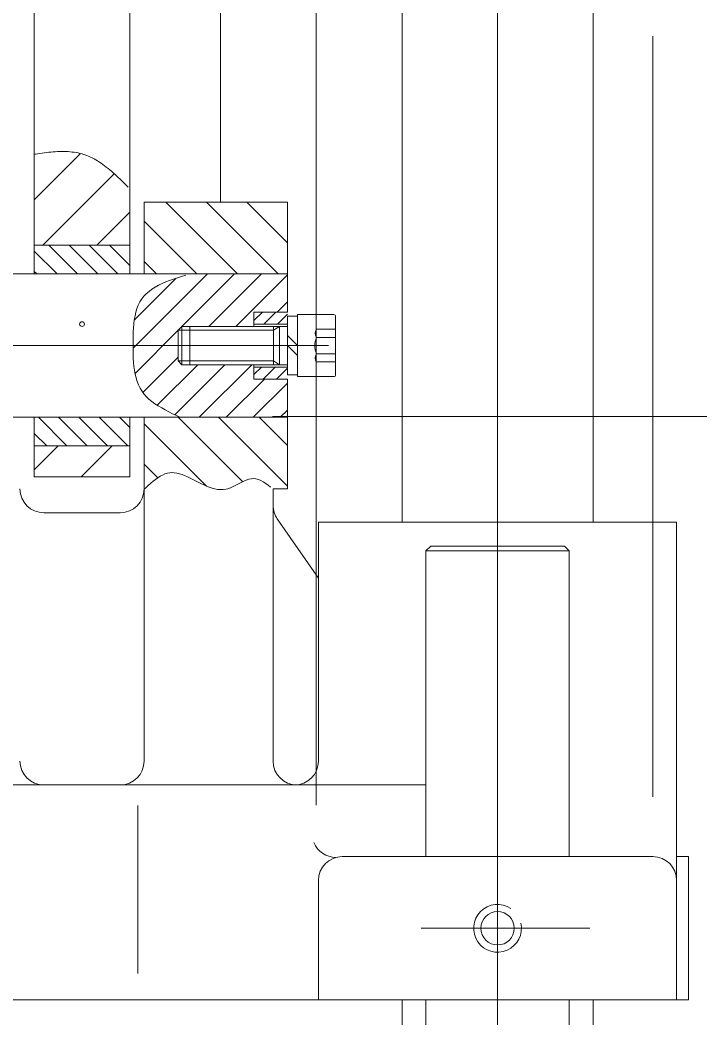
# Model space of a CAD drawing. Header units: millimetres. Extents: x -1052 to 3351, y 0 to 2015.
# Drawn here: x -145.16 to -143.054, y 1551.147 to 1554.238 of the extents above; entities that cross this region are included whole.
import ezdxf

# ---------------------------------------------------------------- set-up
doc = ezdxf.new("R2010")
doc.units = ezdxf.units.MM

msp = doc.modelspace()

# ---------------------------------------------------------------- linework, layer by layer
at = {"linetype": 'Continuous', "lineweight": 0}
for p, q in [((-143.6806, 1560.467), (-143.6806, 1545.2953)), ((-144.2427, 1559.538), (-144.2427, 1551.8057)), ((-143.9765, 1558.4435), (-143.9765, 1552.6821)), ((-143.3848, 1558.4435), (-143.3848, 1552.6821)), ((-144.8196, 1556.1507), (-144.8196, 1553.4512)), ((-144.5386, 1553.6731), (-144.5386, 1555.9594)), ((-145.1154, 1555.5222), (-145.1154, 1553.4512)), ((-143.1999, 1554.1875), (-143.1999, 1551.8323)), ((-145.1154, 1553.6812), (-144.9723, 1553.8243)), ((-145.1048, 1553.8236), (-145.1118, 1553.8226)), ((-145.0979, 1553.8246), (-145.1048, 1553.8236)), ((-145.0911, 1553.8255), (-145.0979, 1553.8246)), ((-145.0842, 1553.8263), (-145.0911, 1553.8255)), ((-145.0774, 1553.8271), (-145.0842, 1553.8263)), ((-145.0706, 1553.8279), (-145.0774, 1553.8271)), ((-145.0638, 1553.8285), (-145.0706, 1553.8279)), ((-145.057, 1553.8291), (-145.0638, 1553.8285)), ((-145.0503, 1553.8296), (-145.057, 1553.8291)), ((-145.0437, 1553.83), (-145.0503, 1553.8296)), ((-145.037, 1553.8302), (-145.0437, 1553.83)), ((-145.0304, 1553.8304), (-145.037, 1553.8302)), ((-145.0239, 1553.8304), (-145.0304, 1553.8304)), ((-145.0174, 1553.8303), (-145.0239, 1553.8304)), ((-145.011, 1553.83), (-145.0174, 1553.8303)), ((-145.0046, 1553.8295), (-145.011, 1553.83)), ((-144.9982, 1553.8289), (-145.0046, 1553.8295)), ((-144.992, 1553.8281), (-144.9982, 1553.8289)), ((-144.9857, 1553.8272), (-144.992, 1553.8281)), ((-144.9796, 1553.826), (-144.9857, 1553.8272)), ((-144.9735, 1553.8246), (-144.9796, 1553.826)), ((-144.9675, 1553.823), (-144.9735, 1553.8246)), ((-145.1118, 1553.8226), (-145.1154, 1553.8221)), ((-144.9647, 1553.8222), (-144.9675, 1553.823)), ((-144.9675, 1553.823), (-144.9675, 1553.823)), ((-144.9588, 1553.8203), (-144.9647, 1553.8222)), ((-144.953, 1553.8181), (-144.9588, 1553.8203)), ((-144.9472, 1553.8158), (-144.953, 1553.8181)), ((-144.9415, 1553.8132), (-144.9472, 1553.8158)), ((-144.9359, 1553.8105), (-144.9415, 1553.8132)), ((-144.9303, 1553.8075), (-144.9359, 1553.8105)), ((-144.9248, 1553.8044), (-144.9303, 1553.8075)), ((-144.9193, 1553.8011), (-144.9248, 1553.8044)), ((-144.9138, 1553.7977), (-144.9193, 1553.8011)), ((-144.9084, 1553.7941), (-144.9138, 1553.7977)), ((-144.9031, 1553.7903), (-144.9084, 1553.7941)), ((-144.8977, 1553.7864), (-144.9031, 1553.7903)), ((-144.8924, 1553.7823), (-144.8977, 1553.7864)), ((-144.8871, 1553.7781), (-144.8924, 1553.7823)), ((-144.8819, 1553.7738), (-144.8871, 1553.7781)), ((-144.8767, 1553.7693), (-144.8819, 1553.7738)), ((-144.8715, 1553.7647), (-144.8767, 1553.7693)), ((-144.8663, 1553.76), (-144.8715, 1553.7647)), ((-145.0893, 1553.54), (-144.8678, 1553.7615)), ((-144.8611, 1553.7553), (-144.8663, 1553.76)), ((-144.8559, 1553.7504), (-144.8611, 1553.7553)), ((-144.8507, 1553.7454), (-144.8559, 1553.7504)), ((-144.8456, 1553.7404), (-144.8507, 1553.7454)), ((-144.8404, 1553.7352), (-144.8456, 1553.7404)), ((-144.8352, 1553.7301), (-144.8404, 1553.7352)), ((-144.83, 1553.7248), (-144.8352, 1553.7301)), ((-144.8248, 1553.7195), (-144.83, 1553.7248)), ((-144.3315, 1553.6731), (-144.7752, 1553.6731)), ((-144.7752, 1553.6731), (-144.7752, 1553.4512)), ((-144.708, 1553.6731), (-144.4861, 1553.4512)), ((-144.5825, 1553.6731), (-144.3606, 1553.4512)), ((-144.457, 1553.6731), (-144.3315, 1553.5476)), ((-144.3315, 1553.6731), (-144.3315, 1553.3329)), ((-144.9219, 1553.54), (-144.8196, 1553.6423)), ((-144.7752, 1553.6148), (-144.6116, 1553.4512)), ((-145.1154, 1553.54), (-144.8196, 1553.54)), ((-145.1154, 1553.5221), (-145.0446, 1553.4512)), ((-145.0706, 1553.54), (-144.9819, 1553.4512)), ((-145.0079, 1553.54), (-144.9191, 1553.4512)), ((-144.9451, 1553.54), (-144.8564, 1553.4512)), ((-144.8824, 1553.54), (-144.8196, 1553.4772)), ((-144.7752, 1553.4893), (-144.7372, 1553.4512)), ((-145.1154, 1553.4593), (-145.1074, 1553.4512)), ((-147.1715, 1553.4512), (-144.3315, 1553.4512)), ((-144.8097, 1553.2209), (-144.5793, 1553.4512)), ((-144.8058, 1553.3085), (-144.6764, 1553.4379)), ((-144.3315, 1553.4512), (-144.7752, 1553.4512)), ((-144.7082, 1553.4263), (-144.7197, 1553.4213)), ((-144.6963, 1553.4309), (-144.7082, 1553.4263)), ((-144.6841, 1553.4353), (-144.6963, 1553.4309)), ((-144.6717, 1553.4394), (-144.6841, 1553.4353)), ((-144.659, 1553.4435), (-144.6717, 1553.4394)), ((-144.6462, 1553.4474), (-144.659, 1553.4435)), ((-144.6584, 1553.2885), (-144.4957, 1553.4512)), ((-144.5747, 1553.2885), (-144.412, 1553.4512)), ((-144.491, 1553.2885), (-144.3315, 1553.4481)), ((-144.7601, 1553.3973), (-144.7685, 1553.39)), ((-144.7509, 1553.4041), (-144.7601, 1553.3973)), ((-144.7411, 1553.4103), (-144.7509, 1553.4041)), ((-144.7306, 1553.416), (-144.7411, 1553.4103)), ((-144.7197, 1553.4213), (-144.7306, 1553.416)), ((-144.7884, 1553.3645), (-144.7933, 1553.3545)), ((-144.7826, 1553.3737), (-144.7884, 1553.3645)), ((-144.7761, 1553.3821), (-144.7826, 1553.3737)), ((-144.7826, 1553.3737), (-144.7826, 1553.3737)), ((-144.7685, 1553.39), (-144.7761, 1553.3821)), ((-144.363, 1553.3329), (-144.3315, 1553.3644)), ((-144.8008, 1553.3328), (-144.8035, 1553.3213)), ((-144.7975, 1553.3439), (-144.8008, 1553.3328)), ((-144.7933, 1553.3545), (-144.7975, 1553.3439)), ((-144.3315, 1553.3329), (-144.435, 1553.3329)), ((-144.435, 1553.3329), (-144.435, 1553.2885)), ((-144.3315, 1553.3329), (-144.435, 1553.3329)), ((-144.435, 1553.3329), (-144.435, 1553.2885)), ((-144.435, 1553.3069), (-144.409, 1553.3329)), ((-144.4042, 1553.2959), (-144.3672, 1553.3329)), ((-144.8056, 1553.3093), (-144.8072, 1553.2969)), ((-144.8035, 1553.3213), (-144.8056, 1553.3093)), ((-144.3623, 1553.2959), (-144.3315, 1553.3268)), ((-144.3315, 1553.3203), (-144.3315, 1553.1384)), ((-144.3004, 1553.3203), (-144.3315, 1553.3203)), ((-144.188, 1553.3255), (-144.3004, 1553.3255)), ((-144.3004, 1553.1332), (-144.3004, 1553.3255)), ((-144.3004, 1553.1384), (-144.3004, 1553.3203)), ((-144.1821, 1553.1391), (-144.1821, 1553.3196)), ((-144.8091, 1553.2714), (-144.8095, 1553.2584)), ((-144.8084, 1553.2843), (-144.8091, 1553.2714)), ((-144.8072, 1553.2969), (-144.8084, 1553.2843)), ((-144.8035, 1553.1434), (-144.6702, 1553.2767)), ((-144.6584, 1553.2885), (-144.6702, 1553.2767)), ((-144.6702, 1553.2767), (-144.6584, 1553.2885)), ((-144.6702, 1553.182), (-144.6702, 1553.2767)), ((-144.6702, 1553.2767), (-144.3744, 1553.2767)), ((-144.6584, 1553.1702), (-144.6584, 1553.2885)), ((-144.6584, 1553.2885), (-144.3315, 1553.2885)), ((-144.6332, 1553.2885), (-144.6332, 1553.1702)), ((-144.3315, 1553.2959), (-144.435, 1553.2959)), ((-144.3744, 1553.2885), (-144.3744, 1553.1702)), ((-144.3744, 1553.2767), (-144.3559, 1553.2885)), ((-144.3559, 1553.1702), (-144.3559, 1553.2885)), ((-144.1821, 1553.2801), (-144.2412, 1553.2801)), ((-144.8095, 1553.2584), (-144.8097, 1553.2452)), ((-144.8097, 1553.2452), (-144.8097, 1553.2321)), ((-144.3004, 1553.2294), (-144.3315, 1553.2604)), ((-144.1821, 1553.2547), (-144.2412, 1553.2547)), ((-144.2046, 1553.2294), (-147.3696, 1553.2294)), ((-144.8097, 1553.2321), (-144.8097, 1553.2294)), ((-144.8097, 1553.2294), (-144.8097, 1553.2294)), ((-144.8097, 1553.2294), (-144.8096, 1553.2162)), ((-144.8096, 1553.2162), (-144.8093, 1553.2031)), ((-144.3315, 1553.2294), (-144.3004, 1553.1983)), ((-144.8093, 1553.2031), (-144.8088, 1553.1902)), ((-144.8088, 1553.1902), (-144.808, 1553.1774)), ((-144.808, 1553.1774), (-144.8068, 1553.1649)), ((-144.7792, 1553.0841), (-144.6702, 1553.193)), ((-144.6584, 1553.1702), (-144.6702, 1553.182)), ((-144.6702, 1553.182), (-144.3744, 1553.182)), ((-144.3744, 1553.182), (-144.3559, 1553.1702)), ((-144.1821, 1553.204), (-144.2412, 1553.204)), ((-144.1821, 1553.1786), (-144.2412, 1553.1786)), ((-144.8068, 1553.1649), (-144.8051, 1553.1527)), ((-144.8051, 1553.1527), (-144.803, 1553.1408)), ((-144.7349, 1553.0447), (-144.6094, 1553.1702)), ((-144.6806, 1553.0153), (-144.5257, 1553.1702)), ((-144.6584, 1553.1702), (-144.3315, 1553.1702)), ((-144.6047, 1553.0075), (-144.442, 1553.1702)), ((-144.435, 1553.1702), (-144.435, 1553.1258)), ((-144.435, 1553.1702), (-144.435, 1553.1258)), ((-144.3315, 1553.1628), (-144.435, 1553.1628)), ((-144.435, 1553.1396), (-144.4118, 1553.1628)), ((-144.4069, 1553.1258), (-144.3699, 1553.1628)), ((-144.3651, 1553.1258), (-144.3315, 1553.1594)), ((-144.803, 1553.1408), (-144.8002, 1553.1292)), ((-144.8002, 1553.1292), (-144.7968, 1553.1181)), ((-144.7968, 1553.1181), (-144.7927, 1553.1075)), ((-144.521, 1553.0075), (-144.4027, 1553.1258)), ((-144.4374, 1553.0075), (-144.3315, 1553.1134)), ((-144.435, 1553.1258), (-144.3315, 1553.1258)), ((-144.3315, 1553.1258), (-144.435, 1553.1258)), ((-144.3315, 1553.1384), (-144.3004, 1553.1384)), ((-144.3315, 1553.1258), (-144.3315, 1552.7856)), ((-144.188, 1553.1332), (-144.3004, 1553.1332)), ((-144.7927, 1553.1075), (-144.7877, 1553.0974)), ((-144.7877, 1553.0974), (-144.7826, 1553.089)), ((-144.7826, 1553.089), (-144.7826, 1553.089)), ((-144.7826, 1553.089), (-144.776, 1553.08)), ((-144.776, 1553.08), (-144.7685, 1553.0715)), ((-144.7685, 1553.0715), (-144.7602, 1553.0636)), ((-144.7602, 1553.0636), (-144.7512, 1553.0562)), ((-144.7512, 1553.0562), (-144.7416, 1553.0492)), ((-144.7416, 1553.0492), (-144.7315, 1553.0425)), ((-144.7315, 1553.0425), (-144.7209, 1553.0361)), ((-144.7209, 1553.0361), (-144.7099, 1553.03)), ((-144.7099, 1553.03), (-144.6985, 1553.0241)), ((-144.6985, 1553.0241), (-144.687, 1553.0184)), ((-144.3537, 1553.0075), (-144.3315, 1553.0297)), ((-147.1715, 1553.0075), (-144.3315, 1553.0075)), ((-145.1154, 1553.0075), (-145.1154, 1552.8226)), ((-145.1029, 1553.0075), (-145.0142, 1552.9187)), ((-145.0402, 1553.0075), (-144.9514, 1552.9187)), ((-144.9774, 1553.0075), (-144.8887, 1552.9187)), ((-144.9147, 1553.0075), (-144.8259, 1552.9187)), ((-144.8519, 1553.0075), (-144.8196, 1552.9752)), ((-144.8196, 1553.0075), (-144.8196, 1552.8226)), ((-144.7752, 1553.0075), (-144.7752, 1551.9425)), ((-144.3315, 1553.0075), (-144.7752, 1553.0075)), ((-144.687, 1553.0184), (-144.6753, 1553.0127)), ((-144.6753, 1553.0127), (-144.6643, 1553.0075)), ((-144.6699, 1553.0075), (-144.47, 1552.8076)), ((-144.5444, 1553.0075), (-144.3315, 1552.7945)), ((-144.4189, 1553.0075), (-144.3315, 1552.92)), ((-142.0223, 1553.0099), (-144.3775, 1553.0099)), ((-144.7752, 1552.9873), (-144.5823, 1552.7943)), ((-145.1154, 1552.9572), (-145.0769, 1552.9187)), ((-145.1154, 1552.9187), (-144.8196, 1552.9187)), ((-145.1154, 1552.8444), (-145.0411, 1552.9187)), ((-144.9699, 1552.8226), (-144.8738, 1552.9187)), ((-144.7752, 1552.8618), (-144.7333, 1552.8198)), ((-144.6956, 1552.8355), (-144.7033, 1552.8341)), ((-144.69, 1552.8358), (-144.6956, 1552.8355)), ((-144.6956, 1552.8355), (-144.6956, 1552.8355)), ((-144.6821, 1552.8355), (-144.69, 1552.8358)), ((-144.6741, 1552.8344), (-144.6821, 1552.8355)), ((-144.6661, 1552.8324), (-144.6741, 1552.8344)), ((-145.1154, 1552.8226), (-144.9675, 1552.8226)), ((-144.9675, 1552.8226), (-144.8196, 1552.8226)), ((-144.7477, 1552.809), (-144.7549, 1552.8029)), ((-144.7405, 1552.8147), (-144.7477, 1552.809)), ((-144.7332, 1552.8199), (-144.7405, 1552.8147)), ((-144.7258, 1552.8245), (-144.7332, 1552.8199)), ((-144.7184, 1552.8285), (-144.7258, 1552.8245)), ((-144.7109, 1552.8317), (-144.7184, 1552.8285)), ((-144.7033, 1552.8341), (-144.7109, 1552.8317)), ((-144.6579, 1552.8298), (-144.6661, 1552.8324)), ((-144.6497, 1552.8267), (-144.6579, 1552.8298)), ((-144.6414, 1552.8231), (-144.6497, 1552.8267)), ((-144.6331, 1552.8192), (-144.6414, 1552.8231)), ((-144.6246, 1552.815), (-144.6331, 1552.8192)), ((-144.6162, 1552.8107), (-144.6246, 1552.815)), ((-144.6077, 1552.8064), (-144.6162, 1552.8107)), ((-144.5992, 1552.8021), (-144.6077, 1552.8064)), ((-144.475, 1552.8051), (-144.4832, 1552.8009)), ((-144.4669, 1552.8091), (-144.475, 1552.8051)), ((-144.4588, 1552.8125), (-144.4669, 1552.8091)), ((-144.4508, 1552.8152), (-144.4588, 1552.8125)), ((-144.4429, 1552.8169), (-144.4508, 1552.8152)), ((-144.435, 1552.8173), (-144.4429, 1552.8169)), ((-144.4292, 1552.8166), (-144.435, 1552.8173)), ((-144.435, 1552.8173), (-144.435, 1552.8173)), ((-144.4214, 1552.8146), (-144.4292, 1552.8166)), ((-144.4138, 1552.8114), (-144.4214, 1552.8146)), ((-144.4061, 1552.8072), (-144.4138, 1552.8114)), ((-144.3985, 1552.8023), (-144.4061, 1552.8072)), ((-144.7692, 1552.7901), (-144.7752, 1552.7846)), ((-144.7621, 1552.7966), (-144.7692, 1552.7901)), ((-144.7549, 1552.8029), (-144.7621, 1552.7966)), ((-144.5906, 1552.798), (-144.5992, 1552.8021)), ((-144.5821, 1552.7942), (-144.5906, 1552.798)), ((-144.5735, 1552.7908), (-144.5821, 1552.7942)), ((-144.5649, 1552.7879), (-144.5735, 1552.7908)), ((-144.5564, 1552.7857), (-144.5649, 1552.7879)), ((-144.5478, 1552.7841), (-144.5564, 1552.7857)), ((-144.5393, 1552.7833), (-144.5478, 1552.7841)), ((-144.5308, 1552.7834), (-144.5393, 1552.7833)), ((-144.5223, 1552.7846), (-144.5308, 1552.7834)), ((-144.5165, 1552.7861), (-144.5223, 1552.7846)), ((-144.5223, 1552.7846), (-144.5223, 1552.7846)), ((-144.5081, 1552.7889), (-144.5165, 1552.7861)), ((-144.4997, 1552.7925), (-144.5081, 1552.7889)), ((-144.4914, 1552.7966), (-144.4997, 1552.7925)), ((-144.4832, 1552.8009), (-144.4914, 1552.7966)), ((-144.391, 1552.7967), (-144.3985, 1552.8023)), ((-144.3834, 1552.7908), (-144.391, 1552.7967)), ((-144.3315, 1552.7856), (-144.3758, 1552.7856)), ((-144.3758, 1551.9425), (-144.3758, 1552.7856)), ((-144.8492, 1552.7117), (-145.0859, 1552.7117)), ((-144.3627, 1552.6927), (-144.2353, 1552.5089)), ((-144.2353, 1552.6821), (-144.2353, 1551.9425)), ((-143.1259, 1552.6821), (-144.2353, 1552.6821)), ((-143.1259, 1552.6821), (-143.1259, 1551.2029)), ((-143.9025, 1552.5934), (-143.8877, 1552.6082)), ((-143.9025, 1552.5934), (-143.4588, 1552.5934)), ((-143.9025, 1552.5934), (-143.9025, 1551.6466)), ((-143.8877, 1552.6082), (-143.4735, 1552.6082)), ((-143.4588, 1552.5934), (-143.4735, 1552.6082)), ((-143.4588, 1552.5934), (-143.4588, 1551.6466)), ((-145.7515, 1551.8685), (-143.9025, 1551.8685)), ((-144.795, 1551.2843), (-144.795, 1551.8054)), ((-143.1999, 1551.6466), (-144.1614, 1551.6466)), ((-143.1259, 1551.6466), (-143.089, 1551.6466)), ((-143.089, 1551.6466), (-143.089, 1551.2029)), ((-144.2353, 1551.5727), (-144.2353, 1551.2029)), ((-143.3948, 1551.4248), (-143.9167, 1551.4248)), ((-143.089, 1551.2029), (-148.414, 1551.2029)), ((-143.9765, 1551.2029), (-143.9765, 1550.7222)), ((-143.9025, 1551.2029), (-143.9025, 1550.7222)), ((-143.4588, 1551.2029), (-143.4588, 1550.7222)), ((-143.3848, 1551.2029), (-143.3848, 1550.7222))]:
    msp.add_line(p, q, dxfattribs=at)
for centre, radius in [((-144.9675, 1553.2959), 0.0074), ((-143.6806, 1551.4248), 0.0518)]:
    msp.add_circle(centre, radius, dxfattribs=at)
for centre, radius, start, end in [((-144.188, 1553.3196), 0.00592, 0, 90), ((-144.2261, 1553.2674), 0.0197, 139.9768, 220.0272), ((-144.1878, 1553.2294), 0.0592, 154.6123, 205.3893), ((-144.2261, 1553.1913), 0.0197, 139.9768, 220.0272), ((-144.188, 1553.1391), 0.00592, 270, 0), ((-143.1999, 1553.0099), 2.2508, 269.779, 0), ((-143.1999, 1553.0099), 4.3216, 270, 0), ((-143.1999, 1553.0099), 2.9016, 270, 0), ((-143.1999, 1553.0099), 3.6708, 270, 0.0001), ((-143.1999, 1553.0099), 2.8276, 270, 0), ((-143.1999, 1553.0099), 3.7447, 270, 0.0001), ((-143.1999, 1553.0099), 3.2862, 270, 0), ((-143.1999, 1553.0099), 3.8755, 270, 360), ((-143.1999, 1553.0099), 4.3192, 270, 360), ((-143.1999, 1553.0099), 2.6921, 270, 360), ((-143.1999, 1553.0099), 2.2484, 270, 360), ((-145.0859, 1552.7856), 0.074, 180, 270), ((-144.8492, 1552.7856), 0.074, 270, 0), ((-144.3019, 1552.7348), 0.074, 180, 214.7218), ((-145.0859, 1551.9425), 0.074, 180, 270), ((-144.8492, 1551.9425), 0.074, 270, 0), ((-144.3019, 1551.9425), 0.074, 180, 270), ((-144.3093, 1551.9425), 0.074, 270, 0), ((-144.1812, 1551.7184), 0.074, 202.5153, 270), ((-144.1614, 1551.5727), 0.074, 90, 180), ((-143.1999, 1551.5727), 0.074, 0, 90), ((-143.6806, 1551.4248), 0.074, 56.431, 12.3838)]:
    msp.add_arc(centre, radius, start, end, dxfattribs=at)

doc.saveas('drawing.dxf')
